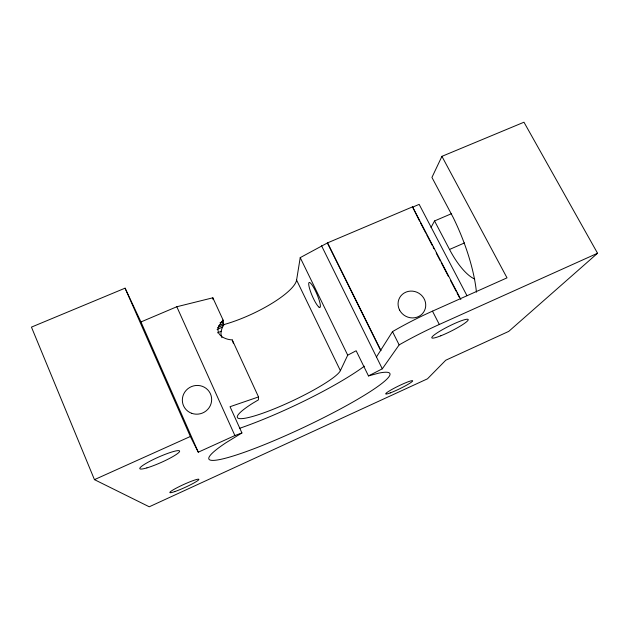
<?xml version="1.0" encoding="UTF-8"?>
<svg xmlns="http://www.w3.org/2000/svg" width="629" height="629" viewBox="0 0 629 629"><rect width="100%" height="100%" fill="white"/><g stroke="black" fill="none" stroke-linecap="round" stroke-linejoin="round"><path stroke-width="0.94" d="M258.519 396.93L258.393 399.895L252.693 403.26A57.003 8.389 -25.2 0 0 266.468 411.869A57.003 8.389 -25.2 0 0 340.375 370.654L347.719 355.173L356.156 350.762L368.476 375.922L378.886 373.107A100.09 11.857 -25.3 0 1 354.206 401.294A100.09 11.857 -25.3 0 1 236.048 455.097A100.09 11.857 -25.3 0 1 225.992 442.722L241.921 432.949L230.041 406.711L258.519 396.93L232.258 339.943C227.022 339.581 221.266 337.702 218.491 332.922L217.846 329.486L218.884 325.846L221.526 322.268L223.413 320.735L212.846 297.8L176.812 306.748L140.959 321.946L125.077 288.168L31.45 327.119L94.452 479.644L149.254 506.785L427.468 378.823L445.757 360.228L508.735 331.389L597.55 253.251L523.973 122.215L441.928 156.346L431.934 177.425L453.132 217.39A90.104 29.453 67.1 0 1 476.428 292.171M222.454 320.279L223.845 324.847C221.471 328.55 219.859 333.456 221.911 337.663M340.375 370.654L296.589 280.078L300.222 257.631L327.583 242.857L412.538 206.855L460.845 299.49M419.567 221.094L412.538 206.855M431.038 227.423L434.553 220.952L451.646 213.624M376.457 356.957L392.504 331.625A65.424 9.679 -26.6 0 1 432.485 311.151L507.021 277.853L441.928 156.346M368.476 375.922L382.306 368.814L399.148 344.889A65.62 8.704 -26.5 0 1 439.309 324.462L597.55 253.251M125.077 288.168L190.359 436.487L198.277 452.188L234.884 435.551L241.921 432.949M94.452 479.644L190.359 436.487M217.555 327.638L223.845 324.847L222.257 321.403M434.553 220.952L449.523 249.461L464.524 242.928M221.62 321.513L223.413 320.735L222.988 320.098M220.056 322.771L222.76 321.623M218.931 325.594L223.421 323.683M217.084 329.447L222.501 327.135M217.516 332.827L221.125 331.286M412.349 207.256L419.158 204.37L466.977 295.709M420.471 222.823L425.88 233.202M426.784 234.931L432.194 245.302M433.098 247.032L433.994 248.762M436.251 253.086L440.308 260.87M441.212 262.6L448.43 276.438M450.679 280.762L456.096 291.141M456.992 292.87L459.249 297.195M432.485 311.151L439.309 324.462M392.504 331.625L399.148 344.889M327.583 242.857L380.922 350.487M327.497 243.219L380.773 350.73M321.537 245.742L382.306 368.814M300.222 257.631L347.719 355.173M176.812 306.748L234.884 435.551M140.959 321.946L198.277 452.188M232.258 339.943L233.414 343.387M212.846 297.8L213.129 299.671M296.589 280.078A55.737 14.546 -24.9 0 1 223.153 324.784M474.753 279.087A52.812 19.208 67.2 0 1 449.523 249.461M364.356 366.18A99.516 14.711 -25.2 0 1 239.484 428.357M319.021 307.164L317.904 306.056A13.579 2.492 66.7 0 1 309.767 289.222A13.579 2.492 66.7 0 1 311.19 283.836A13.579 2.492 66.7 0 1 319.328 300.662L320.043 303.375A13.579 2.492 66.7 0 1 319.021 307.164M191.656 413.3A14.719 14.325 -22.2 0 0 211.493 397.379A14.719 14.325 -22.2 0 0 187.843 388.753A14.719 14.325 -22.2 0 0 191.656 413.3M440.819 335.792A20.356 2.689 -26.7 0 0 468.235 319.697A20.356 2.689 -26.7 0 0 440.984 330.508A20.356 2.689 -26.7 0 0 440.819 335.792M146.895 467.89A21.787 2.988 -23.9 0 0 179.359 451.866A21.787 2.988 -23.9 0 0 152.894 459.728A21.787 2.988 -23.9 0 0 146.895 467.89M174.776 491.595A15.914 1.604 -24.5 0 0 198.567 479.927A15.914 1.604 -24.5 0 0 179.705 486.382A15.914 1.604 -24.5 0 0 174.776 491.595M390.232 392.913A15.01 1.502 -26 0 0 412.396 381.316A15.01 1.502 -26 0 0 394.839 387.865A15.01 1.502 -26 0 0 390.232 392.913M399.564 310.026A14.011 13.248 28.3 0 0 423.506 312.33A14.011 13.248 28.3 0 0 412.632 291.148A14.011 13.248 28.3 0 0 399.564 310.026"/></g></svg>
